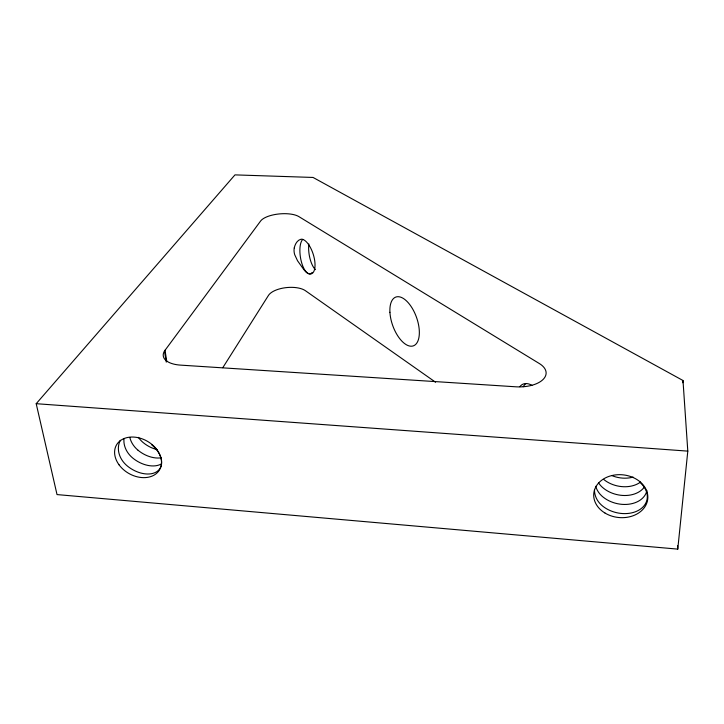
<?xml version="1.0" encoding="UTF-8"?>
<svg xmlns="http://www.w3.org/2000/svg" width="724" height="724" viewBox="0 0 724 724"><rect width="100%" height="100%" fill="white"/><g stroke="black" fill="none" stroke-linecap="round" stroke-linejoin="round"><path stroke-width="1.09" d="M682.777 382.761L682.994 380.507L313.058 177.452L234.974 174.882L36.2 403.693L57.024 494.583L677.764 549.118L687.8 451.124L682.994 380.507M222.784 367.702L268.468 295.41A20.335 9.086 -5.3 0 1 285.211 287.745A20.335 9.086 -5.3 0 1 305.112 290.496L435.577 382.227M164.466 351.059L260.586 221.055A21.068 8.172 -4.8 0 1 278.016 214.069A21.068 8.172 -4.8 0 1 298.578 216.431L539.434 363.602A27.847 14.308 1.2 0 1 543.181 379.367A27.847 14.308 1.2 0 1 516.484 386.842L180.557 365.122A26.797 12.697 -8.4 0 1 164.466 351.059L166.267 362.127M36.2 403.693L687.8 451.124M165.027 350.244L166.737 361.348M677.601 545.751L677.764 549.118M519.841 386.707A23.557 12.951 65.8 0 1 531.923 385.313M640.595 482.021A25.91 19.023 12.9 0 1 603.644 479.397M644.279 487.171A26.218 19.123 13 0 1 602.142 487.08A25.847 22.172 -4.8 0 1 598.458 482.646M594.476 489.696A26.444 22.534 -4.3 0 0 601.327 504.954A26.842 19.331 13.2 0 0 638.631 510.275A26.842 19.331 13.2 0 0 640.586 482.953M595.707 486.302A26.145 22.354 -4.6 0 0 601.744 495.913A26.526 19.231 13.1 0 0 628.604 504.239A26.526 19.231 13.1 0 0 646.894 490.601M633.111 477.08A25.612 18.915 12.8 0 1 611.825 475.577M124.003 438.626A24.163 20.272 25.5 0 0 132.791 458.084A24.218 15.738 32.8 0 0 161.371 463.912M161.18 457.794A23.964 15.693 32.9 0 1 138.067 450.274M120.338 440.319A24.426 20.417 25.4 0 0 127.397 466.057A24.48 15.783 32.7 0 0 158.085 470.681A24.48 15.783 32.7 0 0 151.615 444.717M138.076 450.274A23.901 20.136 25.6 0 1 129.822 437.468M157.28 449.64A23.711 15.647 32.9 0 1 143.243 442.626A23.657 19.991 25.7 0 1 138.429 437.359M523.235 386.743A23.24 12.489 75.6 0 1 526.167 383.494M312.171 272.414A17.865 6.878 81 0 1 301.863 263.455A17.865 6.878 81 0 1 302.107 240.196A17.856 8.299 63.6 0 1 302.849 239.382M315.429 269.645A17.783 6.978 81 0 1 308.849 243.97M294.27 247.889L294.152 248.603A15.304 12.055 48.5 0 0 294.704 254.685L297.546 260.776L303.781 269.518A18.091 7.72 72.4 0 0 314.922 262.504A18.091 7.72 72.4 0 0 301.121 239.201C297.22 240.06 295.012 244.278 294.27 247.889M119.071 464.844A24.86 18.571 29.8 0 0 159.488 469.921A24.86 18.571 29.8 0 0 135.587 437.242A24.86 18.571 29.8 0 0 119.071 464.844M605.065 513.09A27.132 21.448 5.7 0 0 647.727 499.207A27.132 21.448 5.7 0 0 609.518 476.211A27.132 21.448 5.7 0 0 605.065 513.09M389.928 312.27A25.928 12.58 70.2 0 0 413.042 345.963A25.928 12.58 70.2 0 0 410.861 306.125A25.928 12.58 70.2 0 0 389.928 312.27"/></g></svg>
